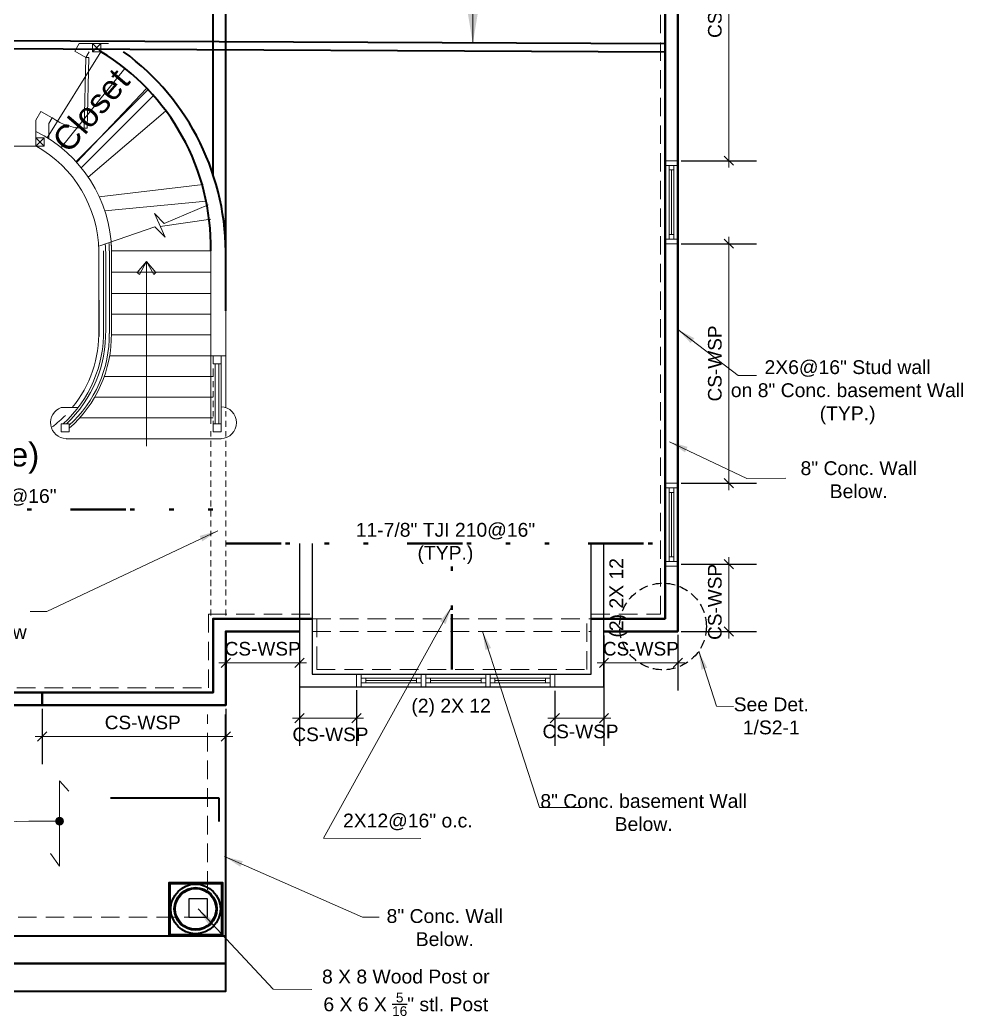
# Model space of a CAD drawing. Extents: x 4834 to 83801, y -13735 to 32221.
# Drawn here: x 12606.8 to 13015.8, y -7959.3 to -7527.2 of the extents above; entities that cross this region are included whole.
import ezdxf

# ---------------------------------------------------------------- set-up
doc = ezdxf.new("R2010")
doc.units = 0
doc.header["$LTSCALE"] = 8
doc.header["$MEASUREMENT"] = 0
doc.linetypes.add('10183Civbase$0$DASHED', pattern=[0.75, 0.5, -0.25])
doc.linetypes.add('11136-Civbase$0${ Gas Line }', pattern=[3.355, 1, -0.08, 0.08, -0.625, 0.08, -0.625, 0.08, -0.625, -0.08, 0.08])
doc.layers.get('0').update_dxf_attribs({"lineweight": 9})
doc.layers.get('DefPoints').update_dxf_attribs({"color": 17})
doc.layers.add('$1$DETAIL', color=1, linetype='Continuous')
doc.layers.add('ANNSXTEXT', color=2, linetype='Continuous')
for name, color, linetype, lineweight in [('A-stairs', 30, 'Continuous', 13), ('A-WALL', 7, 'Continuous', 40), ('A-Wall-New', 1, 'Continuous', 50), ('A-windoor', 2, 'Continuous', 13), ('DIM', 8, 'Continuous', 5), ('DIM_DA', 4, 'Continuous', 25), ('TEXT', 6, 'Continuous', 25)]:
    doc.layers.add(name, color=color, linetype=linetype, lineweight=lineweight)
doc.styles.add('Arial_1', font='arial.ttf', dxfattribs={"height": 5.901198})
doc.styles.add('PDF Arial', font='arial.ttf')
doc.styles.get("Standard").update_dxf_attribs({"font": 'stylu.ttf'})
doc.styles.add('TX_1-4in', font='arial.ttf', dxfattribs={"height": 4})
doc.dimstyles.new('Forum 24', dxfattribs={"dimscale": 24, "dimtxt": 0.1875, "dimasz": 0.09375, "dimexe": 0.0625, "dimexo": 0.0625, "dimgap": 0.125, "dimtad": 1, "dimdec": 4, "dimrnd": 1, "dimzin": 7, "dimdsep": 46, "dimlunit": 4, "dimtxsty": 'Standard', "dimblk": 'OBLIQUE', "dimblk1": 'DIMTICK', "dimblk2": 'OBLIQUE', "dimcen": -0.0625, "dimdle": 0.125, "dimclrd": 256, "dimclre": 256, "dimclrt": 256, "dimadec": 0, "dimazin": 0, "dimtfac": 1, "dimtdec": 4, "dimtmove": 1, "dimatfit": 3, "dimfxl": 0.0625, "dimtvp": 1.2, "dimfrac": 2, "dimtolj": 1, "dimtzin": 7, "dimlwd": 13, "dimarcsym": 0})

# ---------------------------------------------------------------- blocks, each defined once
blk = doc.blocks.new('*U154')
for p, q in [((-18, 0), (8, 0)), ((-18, -3.75), (-18, -1.75)), ((-18, -1.75), (8, -1.75)), ((8, -3.75), (-18, -3.75)), ((-16, -1.75), (-16, -3.75)), ((6, -2.75), (-16, -2.75)), ((6, -1.75), (6, -3.75)), ((8, -1.75), (8, -3.75)), ((-18, -5.5), (8, -5.5))]:
    blk.add_line(p, q)
blk.add_lwpolyline([(-18, -5.5), (-20, -5.5), (-20, 0), (-18, 0)], close=True)
at = {"extrusion": (0, 0, -1)}
blk.add_lwpolyline([(-8, -5.5), (-10, -5.5), (-10, 0), (-8, 0)], close=True, dxfattribs=at)
blk = doc.blocks.new('*U161')
for p, q in [((-12, 0), (14, 0)), ((-12, -3.75), (-12, -1.75)), ((-12, -1.75), (14, -1.75)), ((14, -3.75), (-12, -3.75)), ((-10, -1.75), (-10, -3.75)), ((12, -2.75), (-10, -2.75)), ((12, -1.75), (12, -3.75)), ((14, -1.75), (14, -3.75)), ((-12, -5.5), (14, -5.5))]:
    blk.add_line(p, q)
blk.add_lwpolyline([(-12, -5.5), (-14, -5.5), (-14, 0), (-12, 0)], close=True)
at = {"extrusion": (0, 0, -1)}
blk.add_lwpolyline([(-14, -5.5), (-16, -5.5), (-16, 0), (-14, 0)], close=True, dxfattribs=at)
blk = doc.blocks.new('*U153')
for p, q in [((-18, 0), (14, 0)), ((-18, -3.75), (-18, -1.75)), ((-18, -1.75), (14, -1.75)), ((14, -3.75), (-18, -3.75)), ((-16, -1.75), (-16, -3.75)), ((12, -2.75), (-16, -2.75)), ((12, -1.75), (12, -3.75)), ((14, -1.75), (14, -3.75)), ((-18, -5.5), (14, -5.5))]:
    blk.add_line(p, q)
blk.add_lwpolyline([(-18, -5.5), (-20, -5.5), (-20, 0), (-18, 0)], close=True)
at = {"extrusion": (0, 0, -1)}
blk.add_lwpolyline([(-14, -5.5), (-16, -5.5), (-16, 0), (-14, 0)], close=True, dxfattribs=at)
blk = doc.blocks.new('_Oblique')
at = {"color": 0, "linetype": 'ByBlock', "lineweight": -2}
blk.add_line((-0.5, -0.5), (0.5, 0.5), dxfattribs=at)
blk = doc.blocks.new('*D606')
at = {"layer": 'DefPoints', "color": 0, "linetype": 'ByBlock', "transparency": 16777216}
for p in [(12892.03, -7763.3), (12914.19, -7763.3), (12892.03, -7792.5)]:
    blk.add_point(p, dxfattribs=at)
at = {"layer": 'DIM_DA', "lineweight": 13, "transparency": 16777216}
blk.add_line((12914.19, -7795.5), (12914.19, -7760.3), dxfattribs=at)
at = {"layer": 'DIM_DA', "linetype": 'ByBlock', "lineweight": -2, "transparency": 16777216}
for p, q in [((12893.53, -7763.3), (12926.19, -7763.3)), ((12893.53, -7792.5), (12926.19, -7792.5))]:
    blk.add_line(p, q, dxfattribs=at)
at = {"layer": 'DIM_DA', "linetype": 'ByBlock', "lineweight": 13, "transparency": 16777216, "xscale": 4, "yscale": 4, "zscale": 4}
for p, rotation in [((12914.19, -7763.3), 90), ((12914.19, -7792.5), 270)]:
    blk.add_blockref('_Oblique', p, dxfattribs=dict(at, rotation=rotation))
at = {"layer": 'DIM_DA', "linetype": 'ByBlock', "transparency": 16777216, "insert": (12908.14, -7779.67), "char_height": 5.901, "attachment_point": 5, "rotation": 90, "style": 'Arial_1'}
blk.add_mtext('\\A1;CS-WSP', dxfattribs=at)
blk = doc.blocks.new('DIMTICK')
for p, q in [((0, 1), (0, -1)), ((-1, 0), (1, 0))]:
    blk.add_line(p, q)
at = {"const_width": 0.141}
blk.add_lwpolyline([(0.707, 0.707), (-0.707, -0.707)], dxfattribs=at)
blk = doc.blocks.new('*D607')
at = {"layer": 'DefPoints', "color": 0, "linetype": 'ByBlock', "transparency": 16777216}
for p in [(12892.03, -7624.28), (12914.19, -7624.28), (12892.03, -7728.17)]:
    blk.add_point(p, dxfattribs=at)
at = {"layer": 'DIM_DA', "lineweight": 13, "transparency": 16777216}
blk.add_line((12914.19, -7731.17), (12914.19, -7621.28), dxfattribs=at)
at = {"layer": 'DIM_DA', "linetype": 'ByBlock', "lineweight": -2, "transparency": 16777216}
for p, q in [((12893.53, -7624.28), (12926.19, -7624.28)), ((12893.53, -7728.17), (12926.19, -7728.17))]:
    blk.add_line(p, q, dxfattribs=at)
at = {"layer": 'DIM_DA', "linetype": 'ByBlock', "lineweight": 13, "transparency": 16777216, "xscale": 4, "yscale": 4, "zscale": 4}
for p, rotation in [((12914.19, -7624.28), 90), ((12914.19, -7728.17), 270)]:
    blk.add_blockref('_Oblique', p, dxfattribs=dict(at, rotation=rotation))
at = {"layer": 'DIM_DA', "linetype": 'ByBlock', "transparency": 16777216, "insert": (12908.14, -7676.23), "char_height": 5.901, "attachment_point": 5, "rotation": 90, "style": 'Arial_1'}
blk.add_mtext('\\A1;CS-WSP', dxfattribs=at)
blk = doc.blocks.new('*D608')
at = {"layer": 'DefPoints', "color": 0, "linetype": 'ByBlock', "transparency": 16777216}
for p in [(12892.03, -7448.79), (12914.19, -7448.79), (12892.03, -7588.28)]:
    blk.add_point(p, dxfattribs=at)
at = {"layer": 'DIM_DA', "linetype": 'ByBlock', "lineweight": -2, "transparency": 16777216}
for p, q in [((12893.53, -7448.79), (12926.19, -7448.79)), ((12893.53, -7588.28), (12926.19, -7588.28))]:
    blk.add_line(p, q, dxfattribs=at)
at = {"layer": 'DIM_DA', "lineweight": 13, "transparency": 16777216}
blk.add_line((12914.19, -7591.28), (12914.19, -7445.79), dxfattribs=at)
at = {"layer": 'DIM_DA', "linetype": 'ByBlock', "lineweight": 13, "transparency": 16777216, "xscale": 4, "yscale": 4, "zscale": 4}
for p, rotation in [((12914.19, -7448.79), 90), ((12914.19, -7588.28), 270)]:
    blk.add_blockref('_Oblique', p, dxfattribs=dict(at, rotation=rotation))
at = {"layer": 'DIM_DA', "linetype": 'ByBlock', "transparency": 16777216, "insert": (12908.14, -7518.54), "char_height": 5.901, "attachment_point": 5, "rotation": 90, "style": 'Arial_1'}
blk.add_mtext('\\A1;CS-WSP', dxfattribs=at)
blk = doc.blocks.new('*D611')
at = {"layer": 'DefPoints', "color": 0, "linetype": 'ByBlock', "transparency": 16777216}
for p in [(12860.03, -7792.72), (12892.03, -7792.5), (12892.03, -7806.07)]:
    blk.add_point(p, dxfattribs=at)
at = {"layer": 'DIM_DA', "linetype": 'ByBlock', "lineweight": -2, "transparency": 16777216}
for p, q in [((12860.03, -7794.22), (12860.03, -7818.07)), ((12892.03, -7794), (12892.03, -7818.07))]:
    blk.add_line(p, q, dxfattribs=at)
at = {"layer": 'DIM_DA', "lineweight": 13, "transparency": 16777216}
blk.add_line((12857.03, -7806.07), (12895.03, -7806.07), dxfattribs=at)
at = {"layer": 'DIM_DA', "linetype": 'ByBlock', "lineweight": 13, "transparency": 16777216, "xscale": 4, "yscale": 4, "zscale": 4, "rotation": 180}
blk.add_blockref('_Oblique', (12860.03, -7806.07), dxfattribs=at)
at = {"layer": 'DIM_DA', "linetype": 'ByBlock', "lineweight": 13, "transparency": 16777216, "xscale": 4, "yscale": 4, "zscale": 4}
blk.add_blockref('_Oblique', (12892.03, -7806.07), dxfattribs=at)
at = {"layer": 'DIM_DA', "linetype": 'ByBlock', "transparency": 16777216, "insert": (12876.03, -7800.02), "char_height": 5.901, "attachment_point": 5, "style": 'Arial_1'}
blk.add_mtext('\\A1;CS-WSP', dxfattribs=at)
blk = doc.blocks.new('*D612')
at = {"layer": 'DefPoints', "color": 0, "linetype": 'ByBlock', "transparency": 16777216}
for p in [(12838.74, -7816.72), (12860.03, -7816.5), (12860.03, -7830.07)]:
    blk.add_point(p, dxfattribs=at)
at = {"layer": 'DIM_DA', "linetype": 'ByBlock', "lineweight": -2, "transparency": 16777216}
for p, q in [((12838.74, -7818.22), (12838.74, -7842.07)), ((12860.03, -7818), (12860.03, -7842.07))]:
    blk.add_line(p, q, dxfattribs=at)
at = {"layer": 'DIM_DA', "lineweight": 13, "transparency": 16777216}
blk.add_line((12835.74, -7830.07), (12863.03, -7830.07), dxfattribs=at)
at = {"layer": 'DIM_DA', "linetype": 'ByBlock', "lineweight": 13, "transparency": 16777216, "xscale": 4, "yscale": 4, "zscale": 4, "rotation": 180}
blk.add_blockref('_Oblique', (12838.74, -7830.07), dxfattribs=at)
at = {"layer": 'DIM_DA', "linetype": 'ByBlock', "lineweight": 13, "transparency": 16777216, "xscale": 4, "yscale": 4, "zscale": 4}
blk.add_blockref('_Oblique', (12860.03, -7830.07), dxfattribs=at)
at = {"layer": 'DIM_DA', "linetype": 'ByBlock', "transparency": 16777216, "insert": (12849.86, -7835.9), "char_height": 5.901, "attachment_point": 5, "style": 'Arial_1'}
blk.add_mtext('\\A1;CS-WSP', dxfattribs=at)
blk = doc.blocks.new('*D613')
at = {"layer": 'DefPoints', "color": 0, "linetype": 'ByBlock', "transparency": 16777216}
for p in [(12728.03, -7816.72), (12752.74, -7816.5), (12752.74, -7830.07)]:
    blk.add_point(p, dxfattribs=at)
at = {"layer": 'DIM_DA', "linetype": 'ByBlock', "lineweight": -2, "transparency": 16777216}
for p, q in [((12728.03, -7818.22), (12728.03, -7842.07)), ((12752.74, -7818), (12752.74, -7842.07))]:
    blk.add_line(p, q, dxfattribs=at)
at = {"layer": 'DIM_DA', "lineweight": 13, "transparency": 16777216}
blk.add_line((12725.03, -7830.07), (12755.74, -7830.07), dxfattribs=at)
at = {"layer": 'DIM_DA', "linetype": 'ByBlock', "lineweight": 13, "transparency": 16777216, "xscale": 4, "yscale": 4, "zscale": 4, "rotation": 180}
blk.add_blockref('_Oblique', (12728.03, -7830.07), dxfattribs=at)
at = {"layer": 'DIM_DA', "linetype": 'ByBlock', "lineweight": 13, "transparency": 16777216, "xscale": 4, "yscale": 4, "zscale": 4}
blk.add_blockref('_Oblique', (12752.74, -7830.07), dxfattribs=at)
at = {"layer": 'DIM_DA', "linetype": 'ByBlock', "transparency": 16777216, "insert": (12741.41, -7837.17), "char_height": 5.901, "attachment_point": 5, "style": 'Arial_1'}
blk.add_mtext('\\A1;CS-WSP', dxfattribs=at)
blk = doc.blocks.new('*D614')
at = {"layer": 'DefPoints', "color": 0, "linetype": 'ByBlock', "transparency": 16777216}
for p in [(12696.03, -7792.72), (12728.03, -7792.5), (12728.03, -7806.07)]:
    blk.add_point(p, dxfattribs=at)
at = {"layer": 'DIM_DA', "linetype": 'ByBlock', "lineweight": -2, "transparency": 16777216}
for p, q in [((12696.03, -7794.22), (12696.03, -7818.07)), ((12728.03, -7794), (12728.03, -7818.07))]:
    blk.add_line(p, q, dxfattribs=at)
at = {"layer": 'DIM_DA', "lineweight": 13, "transparency": 16777216}
blk.add_line((12693.03, -7806.07), (12731.03, -7806.07), dxfattribs=at)
at = {"layer": 'DIM_DA', "linetype": 'ByBlock', "lineweight": 13, "transparency": 16777216, "xscale": 4, "yscale": 4, "zscale": 4, "rotation": 180}
blk.add_blockref('_Oblique', (12696.03, -7806.07), dxfattribs=at)
at = {"layer": 'DIM_DA', "linetype": 'ByBlock', "lineweight": 13, "transparency": 16777216, "xscale": 4, "yscale": 4, "zscale": 4}
blk.add_blockref('_Oblique', (12728.03, -7806.07), dxfattribs=at)
at = {"layer": 'DIM_DA', "linetype": 'ByBlock', "transparency": 16777216, "insert": (12712.03, -7800.02), "char_height": 5.901, "attachment_point": 5, "style": 'Arial_1'}
blk.add_mtext('\\A1;CS-WSP', dxfattribs=at)
blk = doc.blocks.new('*D646')
at = {"layer": 'DefPoints', "color": 0, "linetype": 'ByBlock', "transparency": 16777216}
for p in [(12616.39, -7824.5), (12696.03, -7824.5), (12696.03, -7838.07)]:
    blk.add_point(p, dxfattribs=at)
at = {"layer": 'DIM_DA', "linetype": 'ByBlock', "lineweight": -2, "transparency": 16777216}
for p, q in [((12616.39, -7826), (12616.39, -7850.07)), ((12696.03, -7826), (12696.03, -7850.07))]:
    blk.add_line(p, q, dxfattribs=at)
at = {"layer": 'DIM_DA', "lineweight": 13, "transparency": 16777216}
blk.add_line((12613.39, -7838.07), (12699.03, -7838.07), dxfattribs=at)
at = {"layer": 'DIM_DA', "linetype": 'ByBlock', "lineweight": 13, "transparency": 16777216, "xscale": 4, "yscale": 4, "zscale": 4, "rotation": 180}
blk.add_blockref('_Oblique', (12616.39, -7838.07), dxfattribs=at)
at = {"layer": 'DIM_DA', "linetype": 'ByBlock', "lineweight": 13, "transparency": 16777216, "xscale": 4, "yscale": 4, "zscale": 4}
blk.add_blockref('_Oblique', (12696.03, -7838.07), dxfattribs=at)
at = {"layer": 'DIM_DA', "linetype": 'ByBlock', "transparency": 16777216, "insert": (12660.02, -7832.02), "char_height": 5.901, "attachment_point": 5, "style": 'Arial_1'}
blk.add_mtext('\\A1;CS-WSP', dxfattribs=at)

msp = doc.modelspace()

# ---------------------------------------------------------------- linework, layer by layer
at = {"layer": '$1$DETAIL'}
for points in [[(12728.03483, -7754.30381), (12728.03483, -7804.50381), (12728.03483, -7816.50381), (12860.03483, -7816.50381), (12860.03483, -7754.30381)], [(12733.53483, -7754.30381), (12733.53483, -7804.50381), (12733.53483, -7811.00381), (12854.53483, -7811.00381), (12854.53483, -7754.30381)]]:
    msp.add_lwpolyline(points, dxfattribs=at)
msp.add_lwpolyline([(12680.03426, -7916.50381), (12688.03426, -7916.50381), (12688.03426, -7908.50381), (12680.03426, -7908.50381)], close=True, dxfattribs=at)
at = {"layer": 'A-stairs'}
for p, q in [((12630.51566, -7540.74448), (12635.31499, -7543.46448)), ((12641.79499, -7540.98448), (12618.59432, -7578.34448)), ((12635.31499, -7543.46448), (12636.75499, -7540.98448)), ((12613.71499, -7581.94448), (12548.05297, -7581.94448))]:
    msp.add_line(p, q, dxfattribs=at)
for points in [[(12630.51506, -7540.74448), (12632.43439, -7537.46448)], [(12632.43506, -7537.46448), (12645.23439, -7537.46448)], [(12641.79499, -7540.98448), (12638.27432, -7537.46448)], [(12638.27492, -7540.98448), (12641.79559, -7537.46448)], [(12624.59499, -7582.58448), (12652.19499, -7548.34448)], [(12662.05304, -7557.62448), (12630.93304, -7588.74448)], [(12661.63499, -7556.98448), (12631.31499, -7588.98448)], [(12664.53304, -7560.10441), (12633.41304, -7591.22508)], [(12613.71499, -7570.66448), (12615.87499, -7566.90448), (12620.67432, -7569.62448)], [(12613.71499, -7581.86448), (12613.71499, -7570.66381)], [(12619.23499, -7578.74448), (12619.23499, -7572.10448), (12620.67366, -7569.62448)], [(12636.35492, -7595.38448), (12669.95359, -7566.74381)], [(12617.23499, -7581.94448), (12613.71432, -7578.42515)], [(12613.71499, -7581.94448), (12617.23566, -7578.42515)], [(12686.26839, -7598.65115), (12641.16839, -7603.92448)], [(12643.55499, -7610.01181), (12687.57099, -7605.77648)], [(12665.23499, -7616.90381), (12669.71432, -7621.38448), (12665.07499, -7611.22381), (12669.31432, -7615.54381), (12688.35499, -7607.46381)], [(12667.63499, -7616.82381), (12689.47499, -7613.62315)], [(12640.91499, -7625.30315), (12665.23499, -7616.90315)], [(12644.03499, -7629.62381), (12644.03499, -7661.70381)], [(12645.55499, -7663.22381), (12645.55499, -7627.38381)], [(12646.51506, -7663.22381), (12646.51506, -7627.38381), (12689.51492, -7627.38381)], [(12689.51492, -7681.86381), (12689.51492, -7627.38381)], [(12696.03499, -7630.98381), (12696.03499, -7695.38448)], [(12661.63499, -7712.10381), (12661.63499, -7632.02315), (12658.59432, -7637.62315), (12657.63499, -7636.82381), (12661.63499, -7632.02315), (12664.75499, -7637.62315), (12665.71432, -7636.82381), (12661.63499, -7632.02315)], [(12646.51506, -7636.58315), (12689.51492, -7636.58315)], [(12646.51506, -7645.86381), (12689.51492, -7645.86381)], [(12689.51492, -7645.62381), (12689.51492, -7657.86381)], [(12641.07499, -7664.58315), (12641.07499, -7648.82381)], [(12646.51506, -7654.90381), (12689.51492, -7654.90381)], [(12646.51506, -7663.86381), (12689.51492, -7663.86381)], [(12645.79499, -7672.90381), (12690.51499, -7672.90381)], [(12690.51492, -7672.90381), (12696.03426, -7672.90381)], [(12689.51492, -7702.42381), (12689.51492, -7676.42381)], [(12690.51492, -7678.42381), (12690.51492, -7682.02315)], [(12694.03499, -7702.42381), (12694.03499, -7676.42381), (12690.51566, -7676.42381)], [(12691.47506, -7702.42381), (12691.47506, -7676.42381)], [(12692.99492, -7702.42381), (12692.99492, -7676.42381)], [(12696.03499, -7678.42381), (12696.03499, -7682.02315)], [(12643.39499, -7681.86381), (12690.51632, -7681.86381)], [(12690.51492, -7683.86381), (12690.51492, -7686.50381)], [(12696.03499, -7683.86381), (12696.03499, -7686.50381)], [(12639.23499, -7690.90381), (12690.51632, -7690.90381)], [(12690.51492, -7688.26381), (12690.51492, -7690.66448)], [(12696.03499, -7688.26381), (12696.03499, -7690.66448)], [(12624.67499, -7695.38381), (12632.03566, -7695.38381)], [(12690.51492, -7692.50381), (12690.51492, -7695.14381)], [(12696.03499, -7692.50381), (12696.03499, -7695.14381)], [(12632.75499, -7699.86381), (12690.51566, -7699.86381)], [(12690.51492, -7696.90381), (12690.51492, -7699.30381)], [(12696.03499, -7696.90381), (12696.03499, -7699.30381)], [(12690.51492, -7701.14381), (12690.51492, -7703.78381)], [(12696.03499, -7701.14381), (12696.03499, -7703.78381)], [(12626.83499, -7708.90381), (12694.03566, -7708.90381)], [(12689.51492, -7705.54381), (12689.51492, -7707.94448)], [(12696.03499, -7705.54381), (12696.03499, -7707.94448)], [(12689.51492, -7709.78381), (12689.51492, -7712.42381)], [(12696.03499, -7709.78381), (12696.03499, -7712.42381)], [(12689.51492, -7714.26381), (12689.51492, -7716.66448)], [(12696.03499, -7714.26381), (12696.03499, -7716.66448)], [(12689.51492, -7718.42381), (12689.51492, -7721.06381)], [(12696.03499, -7718.42381), (12696.03499, -7721.06381)], [(12689.51492, -7722.90381), (12689.51492, -7725.30381)], [(12696.03499, -7722.90381), (12696.03499, -7725.30381)], [(12689.51492, -7727.06381), (12689.51492, -7729.70381)], [(12696.03499, -7727.06381), (12696.03499, -7729.70381)], [(12689.51492, -7731.54381), (12689.51492, -7733.94448)], [(12696.03499, -7731.54381), (12696.03499, -7733.94448)], [(12689.51492, -7735.70381), (12689.51492, -7738.34381)], [(12696.03499, -7735.70381), (12696.03499, -7738.34381)], [(12689.51492, -7740.18381), (12689.51492, -7742.58381)], [(12696.03499, -7740.18381), (12696.03499, -7742.58381)], [(12689.51492, -7744.34381), (12689.51492, -7746.98381)], [(12696.03499, -7744.34381), (12696.03499, -7746.98381)], [(12689.51492, -7748.82381), (12689.51492, -7751.22381)], [(12696.03499, -7748.82381), (12696.03499, -7751.22381)], [(12689.51492, -7752.98381), (12689.51492, -7755.62381)], [(12696.03499, -7752.98381), (12696.03499, -7755.62381)], [(12689.51492, -7757.46315), (12689.51492, -7759.86381)], [(12696.03499, -7757.46315), (12696.03499, -7759.86381)], [(12689.51492, -7761.62381), (12689.51492, -7764.26381)], [(12696.03499, -7761.62381), (12696.03499, -7764.26381)], [(12689.51492, -7766.10381), (12689.51492, -7768.50381)], [(12696.03499, -7766.10381), (12696.03499, -7768.50381)], [(12689.51492, -7770.10658), (12689.51492, -7772.50725)], [(12689.51492, -7770.26381), (12689.51492, -7772.90381)], [(12696.03499, -7770.10658), (12696.03499, -7772.50725)], [(12696.03499, -7770.26381), (12696.03499, -7772.90381)], [(12689.51492, -7774.26725), (12689.51492, -7776.90725)], [(12696.03499, -7774.26725), (12696.03499, -7776.90725)], [(12689.51492, -7778.74725), (12689.51492, -7781.14725)], [(12696.03499, -7778.74725), (12696.03499, -7781.14725)], [(12689.51492, -7782.90725), (12689.51492, -7785.54725)], [(12696.03499, -7782.90725), (12696.03499, -7785.54725)]]:
    msp.add_lwpolyline(points, dxfattribs=at)
for points in [[(12638.27492, -7540.98448), (12641.79492, -7540.98448), (12641.79492, -7537.46448), (12638.27492, -7537.46448)], [(12635.31499, -7543.46448), (12634.67432, -7574.18448), (12635.87499, -7574.18448), (12636.59499, -7543.46448)], [(12613.71499, -7581.94448), (12617.23499, -7581.94448), (12617.23499, -7578.42515), (12613.71499, -7578.42515)], [(12694.03499, -7676.42381), (12690.51566, -7676.42381), (12690.51566, -7672.90381), (12694.03499, -7672.90381)], [(12628.11499, -7705.94381), (12624.59566, -7705.94381), (12624.59566, -7702.42381), (12628.11499, -7702.42381)], [(12694.03499, -7705.94381), (12690.51566, -7705.94381), (12690.51566, -7702.42381), (12694.03499, -7702.42381)]]:
    msp.add_lwpolyline(points, close=True, dxfattribs=at)
for points in [[(12640.99499, -7661.54381), (12640.99499, -7627.38448, 0.265574079), (12613.70699, -7581.83781)], [(12625.53499, -7702.42115, 0.216558178), (12642.99499, -7661.54381), (12642.99499, -7627.38448)]]:
    msp.add_lwpolyline(points, format="xyb", dxfattribs=at)
for centre, radius, start, end in [((12634.55914, -7550.78324), 23.40127, 233.4861581, 273.238134), ((12587.51369, -7628.4632), 59.00038, 1.1751769, 63.6321676), ((12589.12179, -7628.47458), 54.83095, 358.8443091, 4.3939117), ((12592.17258, -7627.37829), 53.30241, 0.004811, 3.9299132), ((12593.01821, -7627.33406), 53.41686, 359.9559252, 4.2373795), ((12589.27646, -7662.78234), 54.68268, 313.583054, 1.1741531), ((12589.27343, -7662.78316), 51.72273, 320.95082, 1.3286871), ((12592.71055, -7663.90318), 53.72148, 311.1225546, 0.7850263), ((12592.71735, -7663.90269), 52.76131, 312.0781213, 0.7893751), ((12626.95406, -7701.90204), 6.91876, 109.5252418, 268.3755508), ((12693.75678, -7701.90371), 6.91961, 271.6420103, 88.3662838), ((12589.24597, -7662.75353), 51.76028, 307.7693416, 315.9529402)]:
    msp.add_arc(centre, radius, start, end, dxfattribs=at)
at = {"layer": 'A-WALL'}
for p, q in [((12465.95492, -7535.46448), (12886.51492, -7537.46448)), ((12460.83288, -7538.96448), (12886.51492, -7540.98448)), ((12696.03499, -7653.43485), (12696.03499, -7537.46448)), ((12886.51566, -7566.93108), (12886.51566, -7561.41175))]:
    msp.add_line(p, q, dxfattribs=at)
for points in [[(12690.53492, -7537.46448), (12690.53492, -7537.46448), (12690.53492, -7241.92448)], [(12696.03492, -7537.46448), (12696.03492, -7537.46448), (12696.03492, -7241.92448)], [(12886.51492, -7566.93108), (12886.51492, -7491.89108)], [(12690.51492, -7594.34448), (12690.51492, -7537.46448)], [(12696.03499, -7636.58315), (12696.03499, -7537.46448)], [(12465.95492, -7824.50381), (12465.95492, -7924.50381), (12696.03426, -7924.50381), (12696.03426, -7828.50381)], [(12465.95492, -7924.50381), (12465.95492, -7948.50381), (12696.03426, -7948.50381), (12696.03426, -7924.50381)], [(12696.03426, -7936.50381), (12465.95492, -7936.50381), (12696.03426, -7936.50381)]]:
    msp.add_lwpolyline(points, dxfattribs=at)
for points in [[(12694.59432, -7924.50381), (12671.47366, -7924.50381), (12671.47366, -7901.38315), (12694.59432, -7901.38315)], [(12694.59432, -7924.50381), (12671.47366, -7924.50381), (12671.47366, -7901.38315), (12694.59432, -7901.38315)], [(12694.19426, -7924.10315), (12671.87492, -7924.10315), (12671.87492, -7901.78381), (12694.19426, -7901.78381)], [(12694.19426, -7924.10315), (12671.87492, -7924.10315), (12671.87492, -7901.78381), (12694.19426, -7901.78381)]]:
    msp.add_lwpolyline(points, close=True, dxfattribs=at)
for centre, radius in [((12682.95462, -7912.86485), 10.76103), ((12682.95462, -7912.86485), 10.76103), ((12682.9543, -7912.86453), 9.24071), ((12682.9543, -7912.86453), 9.24071), ((12682.95422, -7912.86312), 8.83997), ((12682.95422, -7912.86312), 8.83997)]:
    msp.add_circle(centre, radius, dxfattribs=at)
for centre, radius, start, end in [((12590.33892, -7625.68085), 99.19062, 359.0162654, 58.7779953), ((12587.51457, -7628.46321), 108.52194, 358.6923274, 53.715901)]:
    msp.add_arc(centre, radius, start, end, dxfattribs=at)
at = {"layer": 'A-Wall-New'}
msp.add_line((12616.39173, -7824.50381), (12616.39173, -7819.00381), dxfattribs=at)
for points in [[(12860.03483, -7792.50381), (12892.03492, -7792.50381), (12892.03492, -7236.42448), (12696.03492, -7236.42448), (12696.03492, -7176.42448), (12437.63587, -7176.42448), (12437.63587, -7236.42448), (12156.0758, -7236.42448), (12156.0758, -7350.33181), (12053.97492, -7350.35503), (12053.97492, -7624.84575)], [(12854.53483, -7787.00381), (12886.53492, -7787.00381), (12886.53492, -7241.92448), (12690.53492, -7241.92448), (12690.53492, -7181.92448), (12443.13587, -7181.92448), (12443.13587, -7241.92448), (12161.5758, -7241.92448), (12161.5758, -7355.83055), (12059.47492, -7355.85376), (12059.47492, -7625.07048)], [(12233.24749, -7818.6628), (12280.45492, -7819.00381), (12280.45492, -7787.00381), (12471.45492, -7787.00381), (12471.45492, -7819.00381), (12690.53438, -7819.00381), (12690.53511, -7787.00381), (12733.53483, -7787.00381)], [(12233.15162, -7824.50381), (12285.95492, -7824.50381), (12285.95492, -7792.50381), (12465.95492, -7792.50381), (12465.95492, -7824.50381), (12696.03426, -7824.50381), (12696.03499, -7792.50381), (12728.03483, -7792.50381)]]:
    msp.add_lwpolyline(points, dxfattribs=at)
at = {"layer": 'ANNSXTEXT', "linetype": '10183Civbase$0$DASHED'}
msp.add_circle((12885.62032, -7790.34315), 18.81347, dxfattribs=at)
at = {"layer": 'DIM', "color": 4, "linetype": '11136-Civbase$0${ Gas Line }', "lineweight": 50, "ltscale": 3}
for p, q in [((12471.47492, -7739.62381), (12696.03499, -7739.62381)), ((12696.03499, -7754.30381), (12886.53492, -7754.30381)), ((12794.03483, -7809.00381), (12794.03483, -7754.30381))]:
    msp.add_line(p, q, dxfattribs=at)
at = {"layer": 'DIM', "color": 2, "linetype": '10183Civbase$0$DASHED', "ltscale": 2}
for p, q in [((12733.53483, -7787.00381), (12854.53483, -7787.00381)), ((12733.53483, -7792.49228), (12854.53483, -7792.49228))]:
    msp.add_line(p, q, dxfattribs=at)
at = {"layer": 'DIM', "color": 1}
for p, q in [((12623.94276, -7857.22961), (12623.94276, -7894.26065)), ((12623.94276, -7857.22961), (12628.03279, -7861.76895)), ((12623.94276, -7894.26065), (12619.95527, -7888.81892))]:
    msp.add_line(p, q, dxfattribs=at)
at = {"layer": 'DIM', "color": 7, "lineweight": 40}
for p, q in [((12646.10276, -7864.6204), (12692.95537, -7864.6204)), ((12692.95537, -7864.6204), (12692.95537, -7874.89501))]:
    msp.add_line(p, q, dxfattribs=at)
at = {"layer": 'DIM', "color": 2, "linetype": '10183Civbase$0$DASHED', "ltscale": 2}
for points in [[(12854.53483, -7785.00381), (12884.53492, -7785.00381), (12884.53492, -7243.92448), (12688.53492, -7243.92448), (12688.53492, -7183.92448), (12445.13587, -7183.92448), (12445.13587, -7243.92448), (12163.5758, -7243.92448), (12163.5758, -7357.8301), (12061.47492, -7357.85331), (12061.47492, -7625.07048)], [(12233.26194, -7816.66285), (12278.45492, -7816.98932), (12278.45492, -7785.00381), (12473.45492, -7785.00381), (12473.45492, -7817.00381), (12688.53443, -7817.00381), (12688.53516, -7785.00381), (12733.53483, -7785.00381)], [(12735.53483, -7787.00381), (12735.53483, -7804.50381), (12735.53483, -7809.00381), (12852.53483, -7809.00381), (12852.53483, -7787.00381)], [(12473.95492, -7824.50381), (12473.95492, -7916.50381), (12688.03426, -7916.50381), (12688.03426, -7828.50381)]]:
    msp.add_lwpolyline(points, dxfattribs=at)

# ---------------------------------------------------------------- block references
at = {"layer": 'A-windoor', "lineweight": 25}
for name, p, rotation in [('*U153', (12886.53492, -7604.28412), 89.99999999999997), ('*U153', (12886.53492, -7744.17254), 89.99999999999997), ('*U154', (12762.7447, -7816.50381), 180), ('*U161', (12796.7447, -7816.50381), 180), ('*U161', (12824.7447, -7816.50381), 180)]:
    msp.add_blockref(name, p, dxfattribs=dict(at, rotation=rotation))

# ---------------------------------------------------------------- texts
at = {"layer": 'A-stairs', "insert": (12655.16128, -7554.17666), "char_height": 10.498698, "attachment_point": 9, "rotation": 49.2430606, "style": 'PDF Arial'}
msp.add_mtext('Closet', dxfattribs=at)
at = {"layer": 'A-stairs', "insert": (12530.31359, -7724.02488), "char_height": 10.3078125, "attachment_point": 7, "style": 'PDF Arial'}
msp.add_mtext('(open above)', dxfattribs=at)
at = {"layer": 'TEXT', "char_height": 4, "width": 108.6923986, "attachment_point": 5, "style": 'TX_1-4in'}
for s, insert in [('\\A1;{\\H1.5x;2X6@16" Stud wall\\Pon 8" Conc. basement Wall\\P(TYP.)}', (12965.6856, -7688.73662)), ('\\A1;{\\H1.5x;8" Conc. Wall\\PBelow.}', (12970.51151, -7726.70927)), ('\\A1;{\\H1.5x;11-7/8" TJI 230@16"\\P(TYP.)}', (12583.75496, -7739.62381)), ('\\A1;{\\H1.5x;11-7/8" TJI 210@16"\\P(TYP.)}', (12791.28496, -7754.30381)), ('\\A1;{\\H1.5x;2X6@16"\\PBearing Wall\\PAbove or Below}', (12580.34948, -7782.74114)), ('\\A1;\\pxi-3,l4,t4;{\\H1.5x;(2)^I2X 12}', (12791.73988, -7825.58683)), ('\\A1;{\\H1.5x;See Det.\\P1/S2-1}', (12932.58045, -7829.16386)), ('\\A1;{\\H1.5x;8" Conc. basement Wall\\PBelow.}', (12877.24096, -7871.08652)), ('\\A1;{\\H1.5x;2X12@16" o.c.}', (12774.97644, -7875.13113)), ('\\A1;{\\H1.5x;8" Conc. Wall\\PBelow.}', (12790.9987, -7920.99714)), ('\\A1;{\\H1.5x;8 X 8 Wood Post or\\P6 X 6 X \\H0.7x;\\S5/16;\\H1.42857x;" stl. Post}', (12774.0926, -7949.23984))]:
    msp.add_mtext(s, dxfattribs=dict(at, insert=insert))
at = {"layer": 'TEXT', "insert": (12866.30082, -7779.90059), "char_height": 4, "width": 108.6923986, "attachment_point": 5, "rotation": 90, "style": 'TX_1-4in'}
msp.add_mtext('\\A1;\\pxi-3,l4,t4;{\\H1.5x;(2)^I2X 12}', dxfattribs=at)

# ---------------------------------------------------------------- dimensions: what is measured, and where the dimension line sits
at = {"layer": 'DIM_DA', "color": 2, "linetype": 'ByBlock'}
for base, p1, p2, angle, picture, middle in [((12914.19032, -7448.79033), (12892.03492, -7588.28412), (12892.03492, -7448.79033), 270, '*D608', (12914.19032, -7518.53723)), ((12914.19032, -7624.28412), (12892.03492, -7728.17254), (12892.03492, -7624.28412), 270, '*D607', (12914.19032, -7676.22833)), ((12914.19032, -7763.2992), (12892.03492, -7792.50381), (12892.03492, -7763.2992), 270, '*D606', (12914.19032, -7779.66553)), ((12728.03483, -7806.07209), (12696.03498, -7792.72488), (12728.03483, -7792.50381), 180, '*D614', (12712.0349, -7806.07209)), ((12892.03492, -7806.07209), (12860.03483, -7792.72423), (12892.03492, -7792.50381), 180, '*D611', (12876.03487, -7806.07209)), ((12752.7447, -7830.07209), (12728.03483, -7816.72423), (12752.7447, -7816.50381), 180, '*D613', (12741.40639, -7843.22483)), ((12860.03483, -7830.07209), (12838.7447, -7816.72423), (12860.03483, -7816.50381), 180, '*D612', (12849.86093, -7841.95018)), ((12696.03426, -7838.07209), (12616.39173, -7824.50381), (12696.03426, -7824.50381), 180, '*D646', (12660.01564, -7838.07209))]:
    dim = msp.add_linear_dim(base=base, p1=p1, p2=p2, angle=angle, text='CS-WSP', dimstyle='Forum 24', override={"dimasz": 0.166667, "dimexe": 0.5, "dimtxsty": 'Arial_1'}, dxfattribs=at)
    dim.commit()
    dim.dimension.update_dxf_attribs({"geometry": picture, "text_midpoint": middle, "dimtype": 160})

# ---------------------------------------------------------------- leaders
at = {"layer": 'TEXT'}
for points, override in [([(12803.15596, -7537.46448), (12803.15596, -7380.21889), (12803.15596, -7467.53874)], {"dimasz": 0.625, "dimtad": 0}), ([(12892.03492, -7661.44582), (12918.15925, -7681.47167), (12926.19668, -7681.46371)], {"dimasz": 0.333333, "dimtad": 0}), ([(12888.48744, -7710.17226), (12921.94562, -7726.07954), (12938.96268, -7726.05266)], {"dimasz": 0.333333, "dimtad": 0}), ([(12692.51047, -7748.82381), (12618.47081, -7783.87736), (12611.17645, -7783.89759)], {"dimasz": 0.333333, "dimtad": 0}), ([(12794.03483, -7781.65381), (12738.39387, -7882.22827), (12780.63881, -7882.28443)], {"dimasz": 0.333333, "dimtad": 0}), ([(12807.37501, -7792.49228), (12832.0965, -7868.87102), (12850.91948, -7868.85648)], {"dimasz": 0.333333, "dimtad": 0}), ([(12901.1003, -7801.03505), (12908.84396, -7824.95962), (12916.13832, -7824.97985)], {"dimasz": 0.333333, "dimtad": 0}), ([(12623.94276, -7874.7899), (12610.61166, -7874.85302), (12599.63074, -7875.09962)], {"dimasz": 0.15625, "dimtad": 0, "dimldrblk": 'Dot'}), ([(12695.53426, -7890.13853), (12755.25171, -7916.47779), (12762.54607, -7916.49803)], {"dimasz": 0.333333, "dimtad": 0}), ([(12684.02211, -7912.8709), (12716.56833, -7947.73053), (12733.32932, -7947.78104)], {"dimasz": 0.333333, "dimtad": 0})]:
    msp.add_leader(points, dimstyle='Forum 24', override=override, dxfattribs=at)

doc.saveas('drawing.dxf')
